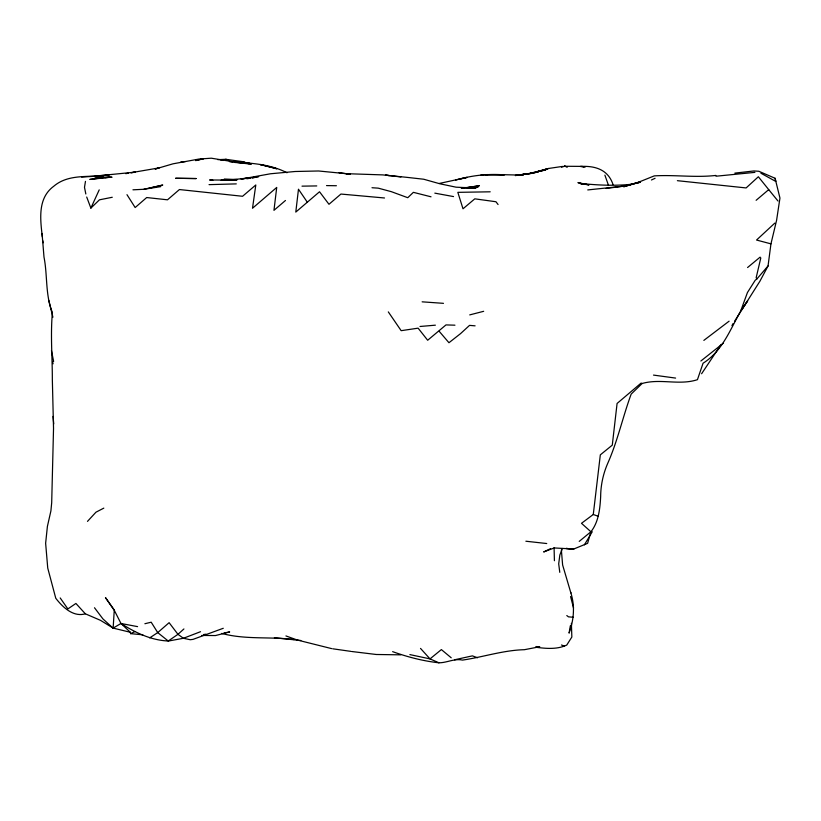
<?xml version="1.0" encoding="UTF-8"?>
<svg xmlns="http://www.w3.org/2000/svg" width="821" height="821" viewBox="0 0 821 821"><rect width="100%" height="100%" fill="white"/><g stroke="black" fill="none" stroke-linecap="round" stroke-linejoin="round"><path stroke-width="1.23" d="M42.066 233.462L43.995 257.065C47.628 275.302 45.217 295.252 52.4 312.493C50.379 334.855 52.37 357.145 52.339 379.507L53.529 428.377L51.692 502.739L50.902 510.919L47.402 526.384L45.637 543.256L47.741 568.07L55.766 598.252C62.57 607.037 73.202 617.413 85.343 613.81L100.48 620.327L113.144 628.106L130.354 632.273L130.611 633.638L142.813 634.818M570.349 625.776L569.066 633.135C573.694 620.491 575.08 606.965 571.159 593.891L562.621 564.971L561.369 550.019M734.836 173.118L753.935 170.953L758.809 171.261L775.075 178.26L779.95 198.066L776.574 220.387L770.95 243.858L768.046 265.963L759.928 281.193L734.508 321.391M642.125 383.499L631.175 394.09C622.811 416.801 617.741 440.631 607.93 462.89A96.416 89.817 -2.9 0 0 600.654 496.613C600.018 508.681 598.663 522.023 590.915 531.762L581.494 523.305L593.275 514.49L600.325 454.855L612.281 445.146L617.084 403.46L641.109 383.079L642.125 383.499C660.402 378.224 679.183 385.665 697.44 379.682L703.063 363.231C722.511 350.998 730.177 329.467 740.983 310.554L747.644 300.835L741.301 310.297M85.466 181.379L84.491 187.321L85.825 193.982M760.81 257.897L756.151 277.785L757.013 278.822L755.166 280.32L747.438 292.543L741.065 310.01M590.289 533.835L587.62 543.338L573.694 549.044L554.011 547.935M562.508 548.49L559.85 554.975L558.701 563.842L559.778 572.34M86.698 197.019L90.874 208.103L99.218 189.856M731.942 325.629L733.112 323.505M584.408 544.836L592.259 531.741M701.596 373.75L720.951 344.738M757.013 278.822L768.046 265.963M87.488 521.376L95.954 512.201L103.815 508.127M90.874 208.103L99.433 199.831L112.272 197.266M774.839 223.086L756.552 240.04L770.95 243.858M388.312 311.898L401.161 330.678L418.125 328.164L427.669 340.253L445.988 324.911L454.947 325.188M183.925 628.948L177.962 634.325L168.223 641.006C150.91 640.247 135.321 632.622 120.974 623.488L113.893 609.49L105.468 597.616L114.252 610.311L113.144 628.106L120.974 623.488L137.579 626.628M307.341 202.243L298.475 189.23L295.796 212.075L319.523 191.765L328.975 204.285L340.931 194.054L384.515 197.984M285.462 200.488L273.968 210.32L276.718 187.445L252.509 208.247L255.803 184.982L242.575 196.281L179.419 189.548L167.505 199.811L146.692 197.543L135.157 207.549L126.978 194.669M756.131 200.303L768.723 189.63L758.358 176.751L746.125 187.937L677.387 180.682M723.465 343.086L700.867 361.004M747.572 267.533L760.133 257.106M579.226 541.388L590.915 531.762M729.099 321.175L703.843 340.397M149.709 637.876L157.724 632.601L169.116 622.677L177.962 634.325L183.411 638.276L190.226 639.723L193.027 639.374L223.271 628.281M550.604 548.623L543.666 551.958L554.042 548.028M130.611 633.638L134.983 631.554M651.443 179.994L655.066 178.29M536.79 647.369C546.776 648.672 557.377 649.473 566.747 645.08L571.847 637.034L571.395 623.324M200.54 631.698L183.411 638.276L168.5 641.027M561.482 167.217L564.981 166.129L567.178 167.33M392.633 651.648C407.627 657.016 423.113 661.059 438.958 662.804C446.973 662.814 454.403 658.257 462.541 660.094C483.23 657.067 503.355 650.222 524.414 649.698L539.736 646.743L535.897 646.568M548.5 168.479L534.286 172.821L548.5 168.479L562.601 166.396M546.971 168.941L530.068 173.405L515.434 175.52L533.106 173.18L517.322 175.13L523.275 174.965M606.124 188.461L624.586 186.049L640.524 181.882L623.673 186.757L638.81 182.108L654.265 175.889C674.831 174.657 695.387 177.808 715.912 175.427M469.725 314.895L483.672 311.303M455.717 180.076C471.336 175.499 487.664 173.58 503.909 174.852L485.375 174.709L504.505 174.688L500.954 174.637L503.222 174.606M439.368 183.442L467.159 177.398L459.093 179.296M587.754 189.928L624.586 186.049L640.226 182.252L638.194 182.744M624.586 186.049L632.303 184.171C614.898 186.09 597.124 185.177 579.729 183.36L589.016 184.951L577.922 182.59L582.417 184.273M144.886 623.724L151.197 622.205L157.724 632.601L168.223 641.006M538.535 171.456L535.497 172.174L545.811 169.875L530.068 173.405L531.916 173.118L515.434 175.52M148.806 188.327L162.763 185.043L143.798 189.292L132.951 189.815M234.898 162.466L251.575 163.687L240.481 162.938L211.295 158.196L199.021 159.048L173.005 163.82L155.179 169.034L159.212 167.874L130.816 172.749M454.588 659.776L472.403 655.866L477.504 657.765M247.655 178.66L250.107 178.198M252.57 177.726L258.707 176.556L246.516 178.588L250.066 178.116M224 632.991L229.675 631.934L215.471 635.557L201.679 635.444M125.787 173.662L128.302 173.21M160.813 186.624L143.798 189.292M131.617 172.728L135.229 172.123L96.509 175.961L109.193 174.986C90.669 177.921 69.159 173.098 53.776 186.234C37.397 198.241 40.321 219.361 42.333 236.92M564.981 166.129L564.089 166.273L582.079 166.386L585.096 167.156M467.508 187.568L479.372 185.72L467.375 187.537M461.381 188.44L463.783 188.081M203.618 634.53L205.927 634.202M252.427 177.798L254.787 177.49M715.974 176.217L754.899 172.369M102.492 178.065L89.828 179.43L106.258 177.244L112.046 177.213L94.733 178.219L110.086 177.244L105.016 177.788M180.692 162.065L185.392 161.563M419.993 326.481L435.387 325.178M81.597 177.079L104.123 175.673L95.236 176.012M225.005 180.21L236.828 179.625L221.106 180.21L237.023 179.717M480.737 175.109L487.633 174.555M474.169 187.557L477.986 187.27L461.412 187.66M217.852 159.664L225.724 159.305L243.447 161.737L246.115 162.856M490.199 191.806L457.831 192.35L463.003 208.791L474.795 198.836L495.956 201.74L498.07 204.521M223.681 180.23L233.462 179.902M517.322 175.13L523.121 174.965M236.294 183.883L209.037 184.643M302.005 186.151L316.762 185.926M500.954 174.637L519.436 175.068M400.761 654.84L376.254 654.491L351.727 651.505M326.522 185.597L336.405 185.731M237.105 179.542L223.979 179.317L237.136 179.635M461.258 187.824L475.944 188.101L456.076 187.188L439.933 183.801L423.728 179.235L406.405 177.295L382.73 174.894L346.082 173.672L318.558 170.984L295.17 171.497L270.52 173.765L241.035 179.111L250.508 177.757L228.72 180.097L209.622 179.973L212.896 180.24M232.097 161.727C250.836 163.225 269.822 163.882 287.001 172.759M371.995 187.732L378.255 188.153L391.391 191.683L407.77 197.707L413.374 192.34L431.025 196.804M422.138 301.83L443.473 303.339M475.102 325.834L469.53 325.383L460.54 333.634L448.954 342.726L439.153 331.253M573.294 617.269L568.43 616.828L566.798 615.545M222.163 160.3L223.415 160.413L220.941 160.177M274.388 637.732L300.825 640.503M294.195 639.569C270.088 636.449 245.479 639.898 221.732 633.422M525.881 541.224L546.735 543.533M240.953 162.999L248.558 163.861M400.915 176.946L385.449 175.13L389.277 175.591M229.839 161.809L232.364 162.137M653.506 375.094L675.601 378.081M332.731 648.795L350.926 651.381M339.022 172.656L350.393 174.298L346.082 173.672M251.123 163.728L242.277 162.301L249.563 163.82M583.875 167.032L580.519 166.458C595.225 165.616 608.135 169.629 613.051 184.602M434.822 193.14L453.541 196.578M409.874 654.594L430.009 658.894L438.958 662.804M331.633 648.611L297.192 639.99L285.944 635.936M251.093 163.902L242.913 161.942L245.007 163.194M593.275 514.49L598.181 516.265M228.926 160.516L225.724 159.305L229.018 160.659M561.472 644.988L564.366 646.086M760.913 173.221L775.824 181.462L775.075 178.26M451.222 657.795L441.38 649.585L430.009 658.894L420.516 648.405M112.918 627.993L102.902 618.88L94.497 607.756M120.974 623.488L130.354 632.273M85.343 613.81L75.912 603.456L67.866 608.936L60.19 597.945M768.723 189.63L778 201.022M570.605 592.3L570.985 592.957M53.632 361.414L51.446 350.618M604.892 175.14L608.546 185.515M52.913 317.204L48.808 300.486M570.564 596.528L573.571 608.002M42.692 240.522L43.185 242.79M52.565 361.445L53.078 363.806M53.745 423.923L53.047 416.442M554.093 548.212L554.421 560.722M202.264 159.007L195.644 160.588L203.485 158.72L202.264 159.007M196.096 178.557L175.704 178.28L196.096 178.557M573.694 549.044L566.141 548.449L573.694 549.044M272.736 167.556L260.113 164.518L276.79 168.787L272.736 167.556"/></g></svg>
